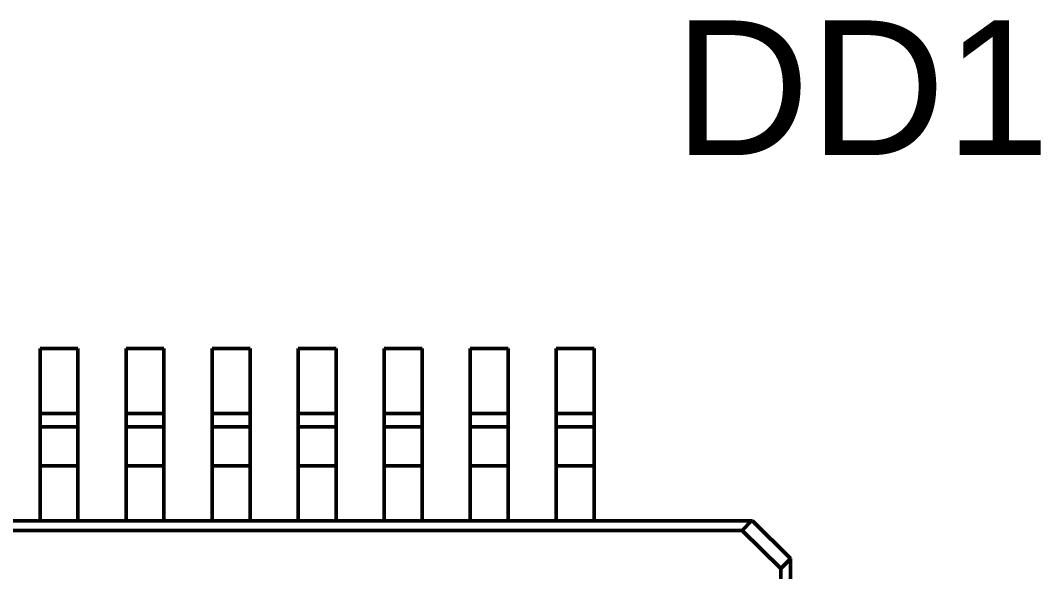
# Model space of a CAD drawing. Header units: millimetres. Extents: x 0 to 866, y 0 to 297.
# Drawn here: x 129.55 to 141.4, y 210.75 to 217.15 of the extents above; entities that cross this region are included whole.
import ezdxf

# ---------------------------------------------------------------- set-up
doc = ezdxf.new("R2010")
doc.units = ezdxf.units.MM
doc.layers.add('OSN50', color=3, linetype='Continuous', lineweight=50)
doc.layers.add('TEXT', color=1, linetype='Continuous', lineweight=30)
doc.styles.add('Arial0', font='arial.ttf', dxfattribs={"height": 1.2192})

msp = doc.modelspace()

# ---------------------------------------------------------------- linework, layer by layer
at = {"layer": 'OSN50', "color": 3}
for p, q in [((130.216, 213.344), (129.776, 213.344)), ((129.776, 213.344), (129.776, 212.588)), ((130.216, 213.344), (129.776, 213.344)), ((129.776, 213.344), (129.776, 212.588)), ((130.216, 213.344), (129.776, 213.344)), ((129.776, 213.344), (129.776, 212.588)), ((130.216, 213.344), (129.776, 213.344)), ((129.776, 213.344), (129.776, 212.588)), ((130.216, 212.588), (130.216, 213.344)), ((130.216, 213.344), (130.216, 212.588)), ((130.216, 212.588), (130.216, 213.344)), ((130.216, 213.344), (130.216, 212.588)), ((131.216, 213.344), (130.776, 213.344)), ((130.776, 213.344), (130.776, 212.588)), ((131.216, 213.344), (130.776, 213.344)), ((130.776, 213.344), (130.776, 212.588)), ((131.216, 213.344), (130.776, 213.344)), ((130.776, 213.344), (130.776, 212.588)), ((131.216, 213.344), (130.776, 213.344)), ((130.776, 213.344), (130.776, 212.588)), ((131.216, 212.588), (131.216, 213.344)), ((131.216, 213.344), (131.216, 212.588)), ((131.216, 212.588), (131.216, 213.344)), ((131.216, 213.344), (131.216, 212.588)), ((132.216, 213.344), (131.776, 213.344)), ((131.776, 213.344), (131.776, 212.588)), ((131.776, 213.344), (132.216, 213.344)), ((131.776, 213.344), (131.776, 212.588)), ((132.216, 213.344), (131.776, 213.344)), ((131.776, 213.344), (131.776, 212.588)), ((131.776, 213.344), (132.216, 213.344)), ((131.776, 213.344), (131.776, 212.588)), ((132.216, 212.588), (132.216, 213.344)), ((132.216, 213.344), (132.216, 212.588)), ((132.216, 212.588), (132.216, 213.344)), ((132.216, 213.344), (132.216, 212.588)), ((133.216, 213.344), (132.776, 213.344)), ((132.776, 213.344), (132.776, 212.588)), ((133.216, 213.344), (132.776, 213.344)), ((132.776, 213.344), (132.776, 212.588)), ((133.216, 213.344), (132.776, 213.344)), ((132.776, 213.344), (132.776, 212.588)), ((133.216, 213.344), (132.776, 213.344)), ((132.776, 213.344), (132.776, 212.588)), ((133.216, 212.588), (133.216, 213.344)), ((133.216, 213.344), (133.216, 212.588)), ((133.216, 212.588), (133.216, 213.344)), ((133.216, 213.344), (133.216, 212.588)), ((134.216, 213.344), (133.776, 213.344)), ((133.776, 213.344), (133.776, 212.588)), ((134.216, 213.344), (133.776, 213.344)), ((133.776, 213.344), (133.776, 212.588)), ((134.216, 213.344), (133.776, 213.344)), ((133.776, 213.344), (133.776, 212.588)), ((134.216, 213.344), (133.776, 213.344)), ((133.776, 213.344), (133.776, 212.588)), ((134.216, 212.588), (134.216, 213.344)), ((134.216, 213.344), (134.216, 212.588)), ((134.216, 212.588), (134.216, 213.344)), ((134.216, 213.344), (134.216, 212.588)), ((135.216, 213.344), (134.776, 213.344)), ((134.776, 213.344), (134.776, 212.588)), ((135.216, 213.344), (134.776, 213.344)), ((134.776, 213.344), (134.776, 212.588)), ((135.216, 213.344), (134.776, 213.344)), ((134.776, 213.344), (134.776, 212.588)), ((135.216, 213.344), (134.776, 213.344)), ((134.776, 213.344), (134.776, 212.588)), ((135.216, 212.588), (135.216, 213.344)), ((135.216, 213.344), (135.216, 212.588)), ((135.216, 212.588), (135.216, 213.344)), ((135.216, 213.344), (135.216, 212.588)), ((136.216, 213.344), (135.776, 213.344)), ((135.776, 213.344), (135.776, 212.588)), ((136.216, 213.344), (135.776, 213.344)), ((135.776, 213.344), (135.776, 212.588)), ((136.216, 213.344), (135.776, 213.344)), ((135.776, 213.344), (135.776, 212.588)), ((136.216, 213.344), (135.776, 213.344)), ((135.776, 213.344), (135.776, 212.588)), ((136.216, 212.588), (136.216, 213.344)), ((136.216, 213.344), (136.216, 212.588)), ((136.216, 212.588), (136.216, 213.344)), ((136.216, 213.344), (136.216, 212.588)), ((129.776, 212.588), (129.776, 212.434)), ((129.776, 212.588), (129.776, 212.554)), ((130.216, 212.588), (129.776, 212.588)), ((129.776, 212.588), (129.776, 212.434)), ((129.776, 212.588), (129.776, 212.554)), ((130.216, 212.588), (129.776, 212.588)), ((129.776, 212.554), (129.776, 212.52)), ((129.776, 212.554), (129.776, 212.52)), ((129.776, 212.52), (129.776, 212.492)), ((129.776, 212.52), (129.776, 212.492)), ((129.776, 212.492), (129.776, 212.468)), ((129.776, 212.492), (129.776, 212.468)), ((130.216, 212.434), (130.216, 212.588)), ((130.216, 212.588), (130.216, 212.554)), ((130.216, 212.434), (130.216, 212.588)), ((130.216, 212.588), (130.216, 212.554)), ((130.216, 212.554), (130.216, 212.52)), ((130.216, 212.554), (130.216, 212.52)), ((130.216, 212.52), (130.216, 212.492)), ((130.216, 212.52), (130.216, 212.492)), ((130.216, 212.492), (130.216, 212.468)), ((130.216, 212.492), (130.216, 212.468)), ((130.776, 212.588), (130.776, 212.434)), ((130.776, 212.588), (130.776, 212.554)), ((131.216, 212.588), (130.776, 212.588)), ((130.776, 212.588), (130.776, 212.434)), ((130.776, 212.588), (130.776, 212.554)), ((131.216, 212.588), (130.776, 212.588)), ((130.776, 212.554), (130.776, 212.52)), ((130.776, 212.554), (130.776, 212.52)), ((130.776, 212.52), (130.776, 212.492)), ((130.776, 212.52), (130.776, 212.492)), ((130.776, 212.492), (130.776, 212.468)), ((130.776, 212.492), (130.776, 212.468)), ((131.216, 212.434), (131.216, 212.588)), ((131.216, 212.588), (131.216, 212.554)), ((131.216, 212.434), (131.216, 212.588)), ((131.216, 212.588), (131.216, 212.554)), ((131.216, 212.554), (131.216, 212.52)), ((131.216, 212.554), (131.216, 212.52)), ((131.216, 212.52), (131.216, 212.492)), ((131.216, 212.52), (131.216, 212.492)), ((131.216, 212.492), (131.216, 212.468)), ((131.216, 212.492), (131.216, 212.468)), ((131.776, 212.588), (131.776, 212.434)), ((131.776, 212.588), (131.776, 212.554)), ((131.776, 212.588), (132.216, 212.588)), ((131.776, 212.588), (131.776, 212.434)), ((131.776, 212.588), (131.776, 212.554)), ((131.776, 212.588), (132.216, 212.588)), ((131.776, 212.554), (131.776, 212.52)), ((131.776, 212.554), (131.776, 212.52)), ((131.776, 212.52), (131.776, 212.492)), ((131.776, 212.52), (131.776, 212.492)), ((131.776, 212.492), (131.776, 212.468)), ((131.776, 212.492), (131.776, 212.468)), ((132.216, 212.434), (132.216, 212.588)), ((132.216, 212.588), (132.216, 212.554)), ((132.216, 212.434), (132.216, 212.588)), ((132.216, 212.588), (132.216, 212.554)), ((132.216, 212.554), (132.216, 212.52)), ((132.216, 212.554), (132.216, 212.52)), ((132.216, 212.52), (132.216, 212.492)), ((132.216, 212.52), (132.216, 212.492)), ((132.216, 212.492), (132.216, 212.468)), ((132.216, 212.492), (132.216, 212.468)), ((132.776, 212.588), (132.776, 212.434)), ((132.776, 212.588), (132.776, 212.554)), ((133.216, 212.588), (132.776, 212.588)), ((132.776, 212.588), (132.776, 212.434)), ((132.776, 212.588), (132.776, 212.554)), ((133.216, 212.588), (132.776, 212.588)), ((132.776, 212.554), (132.776, 212.52)), ((132.776, 212.554), (132.776, 212.52)), ((132.776, 212.52), (132.776, 212.492)), ((132.776, 212.52), (132.776, 212.492)), ((132.776, 212.492), (132.776, 212.468)), ((132.776, 212.492), (132.776, 212.468)), ((133.216, 212.434), (133.216, 212.588)), ((133.216, 212.588), (133.216, 212.554)), ((133.216, 212.434), (133.216, 212.588)), ((133.216, 212.588), (133.216, 212.554)), ((133.216, 212.554), (133.216, 212.52)), ((133.216, 212.554), (133.216, 212.52)), ((133.216, 212.52), (133.216, 212.492)), ((133.216, 212.52), (133.216, 212.492)), ((133.216, 212.492), (133.216, 212.468)), ((133.216, 212.492), (133.216, 212.468)), ((133.776, 212.588), (133.776, 212.434)), ((133.776, 212.588), (133.776, 212.554)), ((134.216, 212.588), (133.776, 212.588)), ((133.776, 212.588), (133.776, 212.434)), ((133.776, 212.588), (133.776, 212.554)), ((134.216, 212.588), (133.776, 212.588)), ((133.776, 212.554), (133.776, 212.52)), ((133.776, 212.554), (133.776, 212.52)), ((133.776, 212.52), (133.776, 212.492)), ((133.776, 212.52), (133.776, 212.492)), ((133.776, 212.492), (133.776, 212.468)), ((133.776, 212.492), (133.776, 212.468)), ((134.216, 212.434), (134.216, 212.588)), ((134.216, 212.588), (134.216, 212.554)), ((134.216, 212.434), (134.216, 212.588)), ((134.216, 212.588), (134.216, 212.554)), ((134.216, 212.554), (134.216, 212.52)), ((134.216, 212.554), (134.216, 212.52)), ((134.216, 212.52), (134.216, 212.492)), ((134.216, 212.52), (134.216, 212.492)), ((134.216, 212.492), (134.216, 212.468)), ((134.216, 212.492), (134.216, 212.468)), ((134.776, 212.588), (134.776, 212.434)), ((134.776, 212.588), (134.776, 212.554)), ((135.216, 212.588), (134.776, 212.588)), ((134.776, 212.588), (134.776, 212.434)), ((134.776, 212.588), (134.776, 212.554)), ((135.216, 212.588), (134.776, 212.588)), ((134.776, 212.554), (134.776, 212.52)), ((134.776, 212.554), (134.776, 212.52)), ((134.776, 212.52), (134.776, 212.492)), ((134.776, 212.52), (134.776, 212.492)), ((134.776, 212.492), (134.776, 212.468)), ((134.776, 212.492), (134.776, 212.468)), ((135.216, 212.434), (135.216, 212.588)), ((135.216, 212.588), (135.216, 212.554)), ((135.216, 212.434), (135.216, 212.588)), ((135.216, 212.588), (135.216, 212.554)), ((135.216, 212.554), (135.216, 212.52)), ((135.216, 212.554), (135.216, 212.52)), ((135.216, 212.52), (135.216, 212.492)), ((135.216, 212.52), (135.216, 212.492)), ((135.216, 212.492), (135.216, 212.468)), ((135.216, 212.492), (135.216, 212.468)), ((135.776, 212.588), (135.776, 212.434)), ((135.776, 212.588), (135.776, 212.554)), ((136.216, 212.588), (135.776, 212.588)), ((135.776, 212.588), (135.776, 212.434)), ((135.776, 212.588), (135.776, 212.554)), ((136.216, 212.588), (135.776, 212.588)), ((135.776, 212.554), (135.776, 212.52)), ((135.776, 212.554), (135.776, 212.52)), ((135.776, 212.52), (135.776, 212.492)), ((135.776, 212.52), (135.776, 212.492)), ((135.776, 212.492), (135.776, 212.468)), ((135.776, 212.492), (135.776, 212.468)), ((136.216, 212.434), (136.216, 212.588)), ((136.216, 212.588), (136.216, 212.554)), ((136.216, 212.434), (136.216, 212.588)), ((136.216, 212.588), (136.216, 212.554)), ((136.216, 212.554), (136.216, 212.52)), ((136.216, 212.554), (136.216, 212.52)), ((136.216, 212.52), (136.216, 212.492)), ((136.216, 212.52), (136.216, 212.492)), ((136.216, 212.492), (136.216, 212.468)), ((136.216, 212.492), (136.216, 212.468)), ((129.776, 212.468), (129.776, 212.45)), ((129.776, 212.468), (129.776, 212.45)), ((129.776, 212.45), (129.776, 212.438)), ((129.776, 212.45), (129.776, 212.438)), ((129.776, 212.438), (129.776, 212.434)), ((129.776, 212.438), (129.776, 212.434)), ((129.776, 212.434), (129.776, 211.98)), ((130.216, 212.434), (129.776, 212.434)), ((129.776, 212.434), (129.776, 212.422)), ((129.776, 212.434), (129.776, 211.98)), ((130.216, 212.434), (129.776, 212.434)), ((129.776, 212.434), (129.776, 212.422)), ((129.776, 212.422), (129.776, 212.388)), ((129.776, 212.422), (129.776, 212.388)), ((129.776, 212.388), (129.776, 212.334)), ((129.776, 212.388), (129.776, 212.334)), ((130.216, 212.468), (130.216, 212.45)), ((130.216, 212.468), (130.216, 212.45)), ((130.216, 212.45), (130.216, 212.438)), ((130.216, 212.45), (130.216, 212.438)), ((130.216, 212.438), (130.216, 212.434)), ((130.216, 212.438), (130.216, 212.434)), ((130.216, 211.98), (130.216, 212.434)), ((130.216, 212.434), (130.216, 212.422)), ((130.216, 211.98), (130.216, 212.434)), ((130.216, 212.434), (130.216, 212.422)), ((130.216, 212.422), (130.216, 212.388)), ((130.216, 212.422), (130.216, 212.388)), ((130.216, 212.388), (130.216, 212.334)), ((130.216, 212.388), (130.216, 212.334)), ((130.776, 212.468), (130.776, 212.45)), ((130.776, 212.468), (130.776, 212.45)), ((130.776, 212.45), (130.776, 212.438)), ((130.776, 212.45), (130.776, 212.438)), ((130.776, 212.438), (130.776, 212.434)), ((130.776, 212.438), (130.776, 212.434)), ((130.776, 212.434), (130.776, 211.98)), ((131.216, 212.434), (130.776, 212.434)), ((130.776, 212.434), (130.776, 212.422)), ((130.776, 212.434), (130.776, 211.98)), ((131.216, 212.434), (130.776, 212.434)), ((130.776, 212.434), (130.776, 212.422)), ((130.776, 212.422), (130.776, 212.388)), ((130.776, 212.422), (130.776, 212.388)), ((130.776, 212.388), (130.776, 212.334)), ((130.776, 212.388), (130.776, 212.334)), ((131.216, 212.468), (131.216, 212.45)), ((131.216, 212.468), (131.216, 212.45)), ((131.216, 212.45), (131.216, 212.438)), ((131.216, 212.45), (131.216, 212.438)), ((131.216, 212.438), (131.216, 212.434)), ((131.216, 212.438), (131.216, 212.434)), ((131.216, 211.98), (131.216, 212.434)), ((131.216, 212.434), (131.216, 212.422)), ((131.216, 211.98), (131.216, 212.434)), ((131.216, 212.434), (131.216, 212.422)), ((131.216, 212.422), (131.216, 212.388)), ((131.216, 212.422), (131.216, 212.388)), ((131.216, 212.388), (131.216, 212.334)), ((131.216, 212.388), (131.216, 212.334)), ((131.776, 212.468), (131.776, 212.45)), ((131.776, 212.468), (131.776, 212.45)), ((131.776, 212.45), (131.776, 212.438)), ((131.776, 212.45), (131.776, 212.438)), ((131.776, 212.438), (131.776, 212.434)), ((131.776, 212.438), (131.776, 212.434)), ((131.776, 212.434), (131.776, 211.98)), ((131.776, 212.434), (132.216, 212.434)), ((131.776, 212.434), (131.776, 212.422)), ((131.776, 212.434), (131.776, 211.98)), ((131.776, 212.434), (132.216, 212.434)), ((131.776, 212.434), (131.776, 212.422)), ((131.776, 212.422), (131.776, 212.388)), ((131.776, 212.422), (131.776, 212.388)), ((131.776, 212.388), (131.776, 212.334)), ((131.776, 212.388), (131.776, 212.334)), ((132.216, 212.468), (132.216, 212.45)), ((132.216, 212.468), (132.216, 212.45)), ((132.216, 212.45), (132.216, 212.438)), ((132.216, 212.45), (132.216, 212.438)), ((132.216, 212.438), (132.216, 212.434)), ((132.216, 212.438), (132.216, 212.434)), ((132.216, 211.98), (132.216, 212.434)), ((132.216, 212.434), (132.216, 212.422)), ((132.216, 211.98), (132.216, 212.434)), ((132.216, 212.434), (132.216, 212.422)), ((132.216, 212.422), (132.216, 212.388)), ((132.216, 212.422), (132.216, 212.388)), ((132.216, 212.388), (132.216, 212.334)), ((132.216, 212.388), (132.216, 212.334)), ((132.776, 212.468), (132.776, 212.45)), ((132.776, 212.468), (132.776, 212.45)), ((132.776, 212.45), (132.776, 212.438)), ((132.776, 212.45), (132.776, 212.438)), ((132.776, 212.438), (132.776, 212.434)), ((132.776, 212.438), (132.776, 212.434)), ((132.776, 212.434), (132.776, 211.98)), ((133.216, 212.434), (132.776, 212.434)), ((132.776, 212.434), (132.776, 212.422)), ((132.776, 212.434), (132.776, 211.98)), ((133.216, 212.434), (132.776, 212.434)), ((132.776, 212.434), (132.776, 212.422)), ((132.776, 212.422), (132.776, 212.388)), ((132.776, 212.422), (132.776, 212.388)), ((132.776, 212.388), (132.776, 212.334)), ((132.776, 212.388), (132.776, 212.334)), ((133.216, 212.468), (133.216, 212.45)), ((133.216, 212.468), (133.216, 212.45)), ((133.216, 212.45), (133.216, 212.438)), ((133.216, 212.45), (133.216, 212.438)), ((133.216, 212.438), (133.216, 212.434)), ((133.216, 212.438), (133.216, 212.434)), ((133.216, 211.98), (133.216, 212.434)), ((133.216, 212.434), (133.216, 212.422)), ((133.216, 211.98), (133.216, 212.434)), ((133.216, 212.434), (133.216, 212.422)), ((133.216, 212.422), (133.216, 212.388)), ((133.216, 212.422), (133.216, 212.388)), ((133.216, 212.388), (133.216, 212.334)), ((133.216, 212.388), (133.216, 212.334)), ((133.776, 212.468), (133.776, 212.45)), ((133.776, 212.468), (133.776, 212.45)), ((133.776, 212.45), (133.776, 212.438)), ((133.776, 212.45), (133.776, 212.438)), ((133.776, 212.438), (133.776, 212.434)), ((133.776, 212.438), (133.776, 212.434)), ((133.776, 212.434), (133.776, 211.98)), ((134.216, 212.434), (133.776, 212.434)), ((133.776, 212.434), (133.776, 212.422)), ((133.776, 212.434), (133.776, 211.98)), ((134.216, 212.434), (133.776, 212.434)), ((133.776, 212.434), (133.776, 212.422)), ((133.776, 212.422), (133.776, 212.388)), ((133.776, 212.422), (133.776, 212.388)), ((133.776, 212.388), (133.776, 212.334)), ((133.776, 212.388), (133.776, 212.334)), ((134.216, 212.468), (134.216, 212.45)), ((134.216, 212.468), (134.216, 212.45)), ((134.216, 212.45), (134.216, 212.438)), ((134.216, 212.45), (134.216, 212.438)), ((134.216, 212.438), (134.216, 212.434)), ((134.216, 212.438), (134.216, 212.434)), ((134.216, 211.98), (134.216, 212.434)), ((134.216, 212.434), (134.216, 212.422)), ((134.216, 211.98), (134.216, 212.434)), ((134.216, 212.434), (134.216, 212.422)), ((134.216, 212.422), (134.216, 212.388)), ((134.216, 212.422), (134.216, 212.388)), ((134.216, 212.388), (134.216, 212.334)), ((134.216, 212.388), (134.216, 212.334)), ((134.776, 212.468), (134.776, 212.45)), ((134.776, 212.468), (134.776, 212.45)), ((134.776, 212.45), (134.776, 212.438)), ((134.776, 212.45), (134.776, 212.438)), ((134.776, 212.438), (134.776, 212.434)), ((134.776, 212.438), (134.776, 212.434)), ((134.776, 212.434), (134.776, 211.98)), ((135.216, 212.434), (134.776, 212.434)), ((134.776, 212.434), (134.776, 212.422)), ((134.776, 212.434), (134.776, 211.98)), ((135.216, 212.434), (134.776, 212.434)), ((134.776, 212.434), (134.776, 212.422)), ((134.776, 212.422), (134.776, 212.388)), ((134.776, 212.422), (134.776, 212.388)), ((134.776, 212.388), (134.776, 212.334)), ((134.776, 212.388), (134.776, 212.334)), ((135.216, 212.468), (135.216, 212.45)), ((135.216, 212.468), (135.216, 212.45)), ((135.216, 212.45), (135.216, 212.438)), ((135.216, 212.45), (135.216, 212.438)), ((135.216, 212.438), (135.216, 212.434)), ((135.216, 212.438), (135.216, 212.434)), ((135.216, 211.98), (135.216, 212.434)), ((135.216, 212.434), (135.216, 212.422)), ((135.216, 211.98), (135.216, 212.434)), ((135.216, 212.434), (135.216, 212.422)), ((135.216, 212.422), (135.216, 212.388)), ((135.216, 212.422), (135.216, 212.388)), ((135.216, 212.388), (135.216, 212.334)), ((135.216, 212.388), (135.216, 212.334)), ((135.776, 212.468), (135.776, 212.45)), ((135.776, 212.468), (135.776, 212.45)), ((135.776, 212.45), (135.776, 212.438)), ((135.776, 212.45), (135.776, 212.438)), ((135.776, 212.438), (135.776, 212.434)), ((135.776, 212.438), (135.776, 212.434)), ((135.776, 212.434), (135.776, 211.98)), ((136.216, 212.434), (135.776, 212.434)), ((135.776, 212.434), (135.776, 212.422)), ((135.776, 212.434), (135.776, 211.98)), ((136.216, 212.434), (135.776, 212.434)), ((135.776, 212.434), (135.776, 212.422)), ((135.776, 212.422), (135.776, 212.388)), ((135.776, 212.422), (135.776, 212.388)), ((135.776, 212.388), (135.776, 212.334)), ((135.776, 212.388), (135.776, 212.334)), ((136.216, 212.468), (136.216, 212.45)), ((136.216, 212.468), (136.216, 212.45)), ((136.216, 212.45), (136.216, 212.438)), ((136.216, 212.45), (136.216, 212.438)), ((136.216, 212.438), (136.216, 212.434)), ((136.216, 212.438), (136.216, 212.434)), ((136.216, 211.98), (136.216, 212.434)), ((136.216, 212.434), (136.216, 212.422)), ((136.216, 211.98), (136.216, 212.434)), ((136.216, 212.434), (136.216, 212.422)), ((136.216, 212.422), (136.216, 212.388)), ((136.216, 212.422), (136.216, 212.388)), ((136.216, 212.388), (136.216, 212.334)), ((136.216, 212.388), (136.216, 212.334)), ((129.776, 212.334), (129.776, 212.262)), ((129.776, 212.334), (129.776, 212.262)), ((129.776, 212.262), (129.776, 212.176)), ((129.776, 212.262), (129.776, 212.176)), ((130.216, 212.334), (130.216, 212.262)), ((130.216, 212.334), (130.216, 212.262)), ((130.216, 212.262), (130.216, 212.176)), ((130.216, 212.262), (130.216, 212.176)), ((130.776, 212.334), (130.776, 212.262)), ((130.776, 212.334), (130.776, 212.262)), ((130.776, 212.262), (130.776, 212.176)), ((130.776, 212.262), (130.776, 212.176)), ((131.216, 212.334), (131.216, 212.262)), ((131.216, 212.334), (131.216, 212.262)), ((131.216, 212.262), (131.216, 212.176)), ((131.216, 212.262), (131.216, 212.176)), ((131.776, 212.334), (131.776, 212.262)), ((131.776, 212.334), (131.776, 212.262)), ((131.776, 212.262), (131.776, 212.176)), ((131.776, 212.262), (131.776, 212.176)), ((132.216, 212.334), (132.216, 212.262)), ((132.216, 212.334), (132.216, 212.262)), ((132.216, 212.262), (132.216, 212.176)), ((132.216, 212.262), (132.216, 212.176)), ((132.776, 212.334), (132.776, 212.262)), ((132.776, 212.334), (132.776, 212.262)), ((132.776, 212.262), (132.776, 212.176)), ((132.776, 212.262), (132.776, 212.176)), ((133.216, 212.334), (133.216, 212.262)), ((133.216, 212.334), (133.216, 212.262)), ((133.216, 212.262), (133.216, 212.176)), ((133.216, 212.262), (133.216, 212.176)), ((133.776, 212.334), (133.776, 212.262)), ((133.776, 212.334), (133.776, 212.262)), ((133.776, 212.262), (133.776, 212.176)), ((133.776, 212.262), (133.776, 212.176)), ((134.216, 212.334), (134.216, 212.262)), ((134.216, 212.334), (134.216, 212.262)), ((134.216, 212.262), (134.216, 212.176)), ((134.216, 212.262), (134.216, 212.176)), ((134.776, 212.334), (134.776, 212.262)), ((134.776, 212.334), (134.776, 212.262)), ((134.776, 212.262), (134.776, 212.176)), ((134.776, 212.262), (134.776, 212.176)), ((135.216, 212.334), (135.216, 212.262)), ((135.216, 212.334), (135.216, 212.262)), ((135.216, 212.262), (135.216, 212.176)), ((135.216, 212.262), (135.216, 212.176)), ((135.776, 212.334), (135.776, 212.262)), ((135.776, 212.334), (135.776, 212.262)), ((135.776, 212.262), (135.776, 212.176)), ((135.776, 212.262), (135.776, 212.176)), ((136.216, 212.334), (136.216, 212.262)), ((136.216, 212.334), (136.216, 212.262)), ((136.216, 212.262), (136.216, 212.176)), ((136.216, 212.262), (136.216, 212.176)), ((129.776, 212.176), (129.776, 212.08)), ((129.776, 212.176), (129.776, 212.08)), ((130.216, 212.176), (130.216, 212.08)), ((130.216, 212.176), (130.216, 212.08)), ((130.776, 212.176), (130.776, 212.08)), ((130.776, 212.176), (130.776, 212.08)), ((131.216, 212.176), (131.216, 212.08)), ((131.216, 212.176), (131.216, 212.08)), ((131.776, 212.176), (131.776, 212.08)), ((131.776, 212.176), (131.776, 212.08)), ((132.216, 212.176), (132.216, 212.08)), ((132.216, 212.176), (132.216, 212.08)), ((132.776, 212.176), (132.776, 212.08)), ((132.776, 212.176), (132.776, 212.08)), ((133.216, 212.176), (133.216, 212.08)), ((133.216, 212.176), (133.216, 212.08)), ((133.776, 212.176), (133.776, 212.08)), ((133.776, 212.176), (133.776, 212.08)), ((134.216, 212.176), (134.216, 212.08)), ((134.216, 212.176), (134.216, 212.08)), ((134.776, 212.176), (134.776, 212.08)), ((134.776, 212.176), (134.776, 212.08)), ((135.216, 212.176), (135.216, 212.08)), ((135.216, 212.176), (135.216, 212.08)), ((135.776, 212.176), (135.776, 212.08)), ((135.776, 212.176), (135.776, 212.08)), ((136.216, 212.176), (136.216, 212.08)), ((136.216, 212.176), (136.216, 212.08)), ((129.776, 212.08), (129.776, 211.98)), ((129.776, 212.08), (129.776, 211.98)), ((130.216, 212.08), (130.216, 211.98)), ((130.216, 212.08), (130.216, 211.98)), ((130.776, 212.08), (130.776, 211.98)), ((130.776, 212.08), (130.776, 211.98)), ((131.216, 212.08), (131.216, 211.98)), ((131.216, 212.08), (131.216, 211.98)), ((131.776, 212.08), (131.776, 211.98)), ((131.776, 212.08), (131.776, 211.98)), ((132.216, 212.08), (132.216, 211.98)), ((132.216, 212.08), (132.216, 211.98)), ((132.776, 212.08), (132.776, 211.98)), ((132.776, 212.08), (132.776, 211.98)), ((133.216, 212.08), (133.216, 211.98)), ((133.216, 212.08), (133.216, 211.98)), ((133.776, 212.08), (133.776, 211.98)), ((133.776, 212.08), (133.776, 211.98)), ((134.216, 212.08), (134.216, 211.98)), ((134.216, 212.08), (134.216, 211.98)), ((134.776, 212.08), (134.776, 211.98)), ((134.776, 212.08), (134.776, 211.98)), ((135.216, 212.08), (135.216, 211.98)), ((135.216, 212.08), (135.216, 211.98)), ((135.776, 212.08), (135.776, 211.98)), ((135.776, 212.08), (135.776, 211.98)), ((136.216, 212.08), (136.216, 211.98)), ((136.216, 212.08), (136.216, 211.98)), ((129.776, 211.98), (129.776, 211.344)), ((129.776, 211.98), (129.776, 211.344)), ((130.216, 211.98), (129.776, 211.98)), ((129.776, 211.98), (129.776, 211.344)), ((129.776, 211.98), (129.776, 211.344)), ((130.216, 211.98), (129.776, 211.98)), ((130.216, 211.344), (130.216, 211.98)), ((130.216, 211.98), (130.216, 211.344)), ((130.216, 211.344), (130.216, 211.98)), ((130.216, 211.98), (130.216, 211.344)), ((130.776, 211.98), (130.776, 211.344)), ((130.776, 211.98), (130.776, 211.344)), ((131.216, 211.98), (130.776, 211.98)), ((130.776, 211.98), (130.776, 211.344)), ((130.776, 211.98), (130.776, 211.344)), ((131.216, 211.98), (130.776, 211.98)), ((131.216, 211.344), (131.216, 211.98)), ((131.216, 211.98), (131.216, 211.344)), ((131.216, 211.344), (131.216, 211.98)), ((131.216, 211.98), (131.216, 211.344)), ((131.776, 211.98), (131.776, 211.344)), ((131.776, 211.98), (131.776, 211.344)), ((131.776, 211.98), (132.216, 211.98)), ((131.776, 211.98), (131.776, 211.344)), ((131.776, 211.98), (131.776, 211.344)), ((131.776, 211.98), (132.216, 211.98)), ((132.216, 211.344), (132.216, 211.98)), ((132.216, 211.98), (132.216, 211.344)), ((132.216, 211.344), (132.216, 211.98)), ((132.216, 211.98), (132.216, 211.344)), ((132.776, 211.98), (132.776, 211.344)), ((132.776, 211.98), (132.776, 211.344)), ((133.216, 211.98), (132.776, 211.98)), ((132.776, 211.98), (132.776, 211.344)), ((132.776, 211.98), (132.776, 211.344)), ((133.216, 211.98), (132.776, 211.98)), ((133.216, 211.344), (133.216, 211.98)), ((133.216, 211.98), (133.216, 211.344)), ((133.216, 211.344), (133.216, 211.98)), ((133.216, 211.98), (133.216, 211.344)), ((133.776, 211.98), (133.776, 211.344)), ((133.776, 211.98), (133.776, 211.344)), ((134.216, 211.98), (133.776, 211.98)), ((133.776, 211.98), (133.776, 211.344)), ((133.776, 211.98), (133.776, 211.344)), ((134.216, 211.98), (133.776, 211.98)), ((134.216, 211.344), (134.216, 211.98)), ((134.216, 211.98), (134.216, 211.344)), ((134.216, 211.344), (134.216, 211.98)), ((134.216, 211.98), (134.216, 211.344)), ((134.776, 211.98), (134.776, 211.344)), ((134.776, 211.98), (134.776, 211.344)), ((135.216, 211.98), (134.776, 211.98)), ((134.776, 211.98), (134.776, 211.344)), ((134.776, 211.98), (134.776, 211.344)), ((135.216, 211.98), (134.776, 211.98)), ((135.216, 211.344), (135.216, 211.98)), ((135.216, 211.98), (135.216, 211.344)), ((135.216, 211.344), (135.216, 211.98)), ((135.216, 211.98), (135.216, 211.344)), ((135.776, 211.98), (135.776, 211.344)), ((135.776, 211.98), (135.776, 211.344)), ((136.216, 211.98), (135.776, 211.98)), ((135.776, 211.98), (135.776, 211.344)), ((135.776, 211.98), (135.776, 211.344)), ((136.216, 211.98), (135.776, 211.98)), ((136.216, 211.344), (136.216, 211.98)), ((136.216, 211.98), (136.216, 211.344)), ((136.216, 211.344), (136.216, 211.98)), ((136.216, 211.98), (136.216, 211.344)), ((118.94, 211.344), (138.046, 211.344)), ((118.94, 211.344), (138.046, 211.344)), ((129.776, 211.344), (129.216, 211.344)), ((129.776, 211.344), (129.216, 211.344)), ((130.216, 211.344), (129.776, 211.344)), ((130.216, 211.344), (129.776, 211.344)), ((130.776, 211.344), (130.216, 211.344)), ((130.776, 211.344), (130.216, 211.344)), ((131.216, 211.344), (130.776, 211.344)), ((131.216, 211.344), (130.776, 211.344)), ((131.776, 211.344), (131.216, 211.344)), ((131.776, 211.344), (131.216, 211.344)), ((131.776, 211.344), (132.216, 211.344)), ((131.776, 211.344), (132.216, 211.344)), ((132.776, 211.344), (132.216, 211.344)), ((132.776, 211.344), (132.216, 211.344)), ((133.216, 211.344), (132.776, 211.344)), ((133.216, 211.344), (132.776, 211.344)), ((133.776, 211.344), (133.216, 211.344)), ((133.776, 211.344), (133.216, 211.344)), ((134.216, 211.344), (133.776, 211.344)), ((134.216, 211.344), (133.776, 211.344)), ((134.776, 211.344), (134.216, 211.344)), ((134.776, 211.344), (134.216, 211.344)), ((135.216, 211.344), (134.776, 211.344)), ((135.216, 211.344), (134.776, 211.344)), ((135.776, 211.344), (135.216, 211.344)), ((135.776, 211.344), (135.216, 211.344)), ((136.216, 211.344), (135.776, 211.344)), ((136.216, 211.344), (135.776, 211.344)), ((138.046, 211.344), (136.216, 211.344)), ((138.046, 211.344), (136.216, 211.344)), ((138.046, 211.344), (137.934, 211.232)), ((138.046, 211.344), (137.934, 211.232)), ((138.056, 211.344), (138.046, 211.344)), ((138.056, 211.344), (138.046, 211.344)), ((138.056, 211.344), (138.046, 211.344)), ((138.056, 211.344), (138.046, 211.344)), ((138.496, 210.904), (138.056, 211.344)), ((138.056, 211.344), (138.496, 210.904)), ((138.496, 210.904), (138.056, 211.344)), ((138.056, 211.344), (138.496, 210.904)), ((119.05, 211.232), (137.934, 211.232)), ((119.05, 211.232), (137.934, 211.232)), ((137.934, 211.232), (138.384, 210.79)), ((137.934, 211.232), (138.384, 210.79)), ((138.496, 210.9), (138.384, 210.79)), ((138.496, 210.9), (138.384, 210.79)), ((138.496, 210.9), (138.496, 210.904)), ((138.496, 210.904), (138.496, 210.9)), ((138.496, 210.9), (138.496, 210.904)), ((138.496, 210.904), (138.496, 210.9)), ((138.496, 209.064), (138.496, 210.9)), ((138.496, 210.9), (138.496, 191.794)), ((138.496, 209.064), (138.496, 210.9)), ((138.496, 210.9), (138.496, 191.794)), ((138.384, 210.79), (138.384, 191.906)), ((138.384, 210.79), (138.384, 191.906))]:
    msp.add_line(p, q, dxfattribs=at)

# ---------------------------------------------------------------- texts
at = {"layer": 'TEXT', "color": 1, "style": 'Arial0'}
msp.add_text('DD1', height=1.5634, dxfattribs=at).set_placement((137.142, 215.591))

doc.saveas('drawing.dxf')
